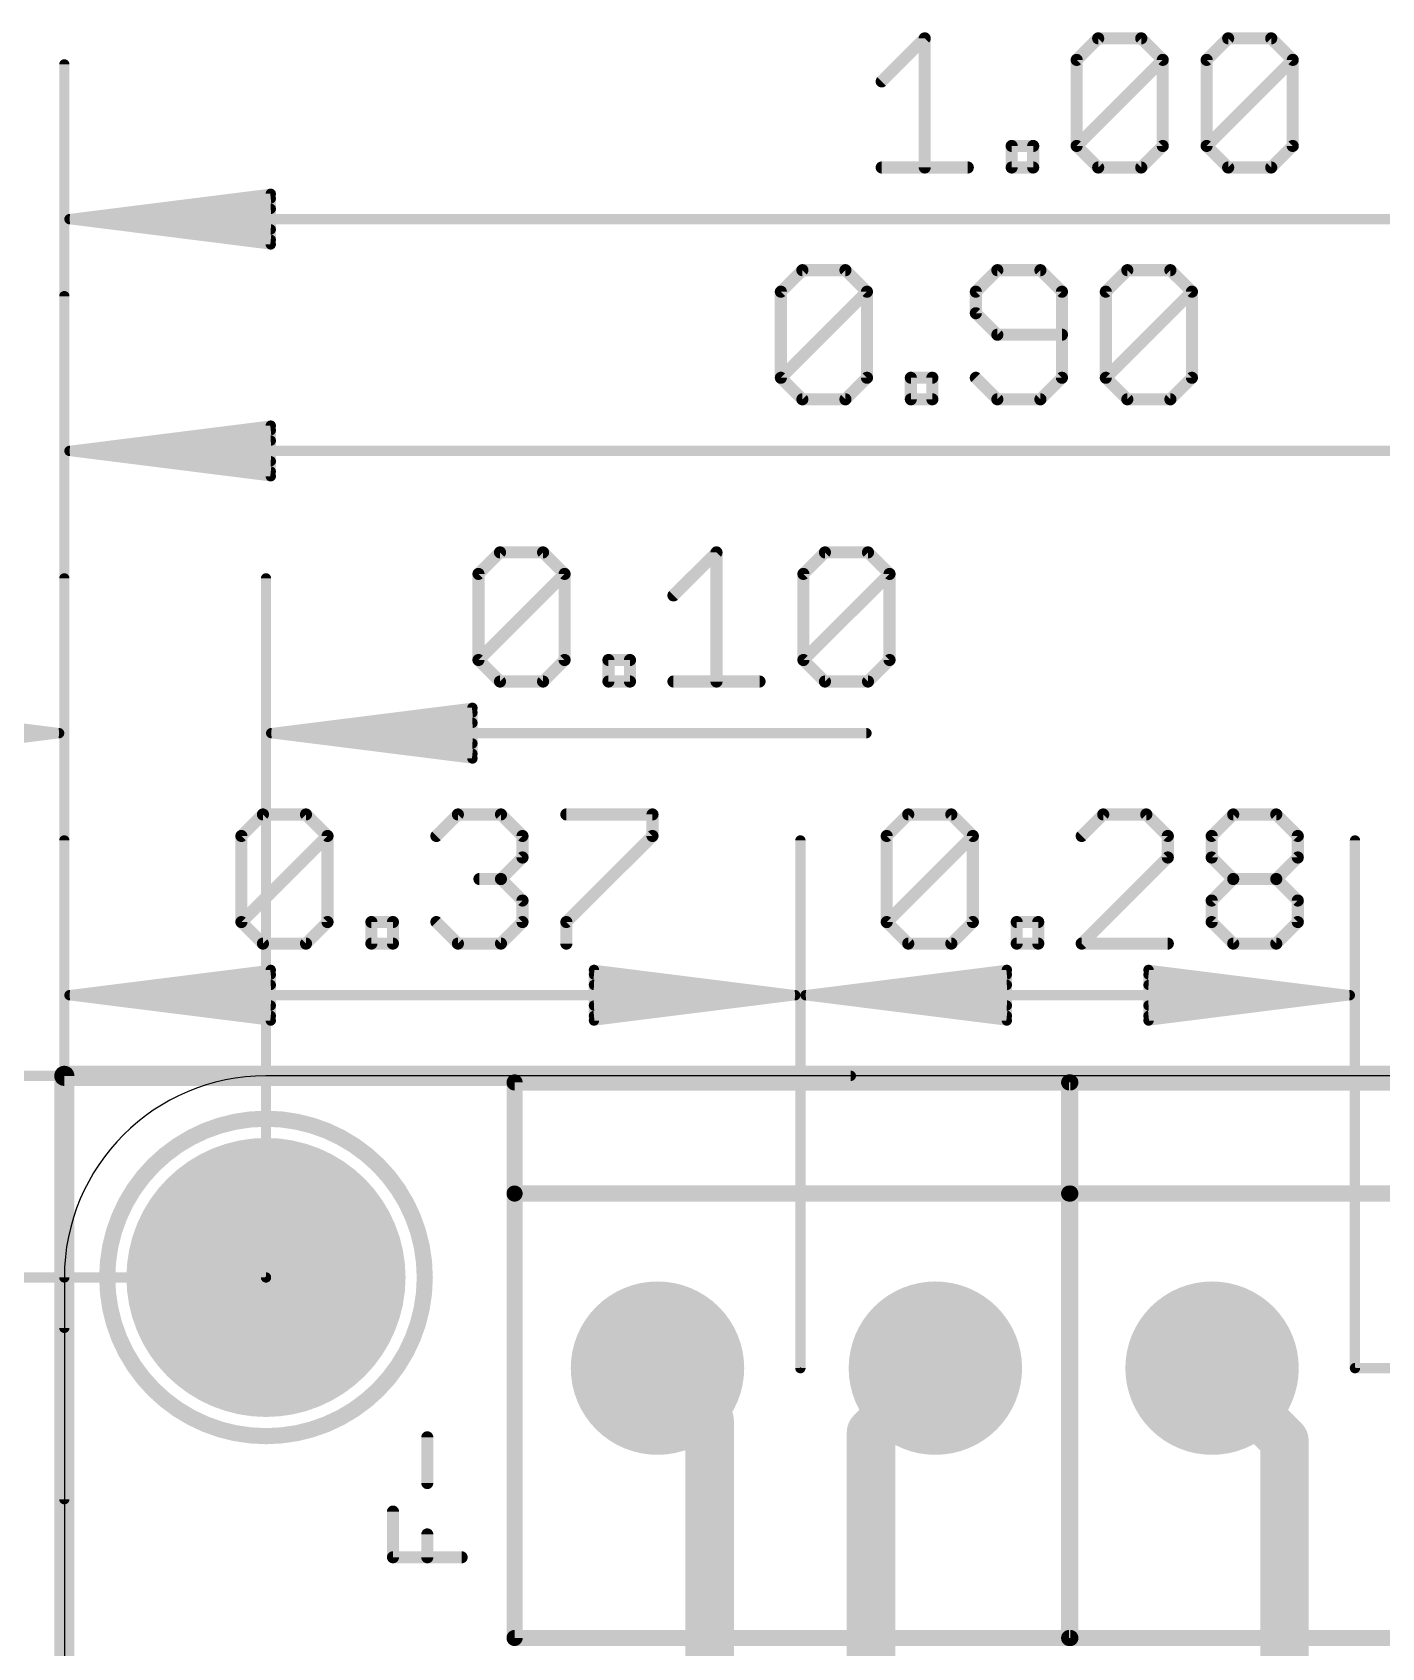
# Model space of a CAD drawing. Extents: x -11.4 to 33.1, y -5.3 to 41.1.
# Drawn here: x -0.4 to 16.59, y 20.73 to 41.09 of the extents above; entities that cross this region are included whole.
import ezdxf

# ---------------------------------------------------------------- set-up
doc = ezdxf.new("R2010")
doc.units = 0
for name, color, linetype in [('1', 12, 'CONTINUOUS'), ('16', 132, 'CONTINUOUS'), ('17', 110, 'CONTINUOUS'), ('20', 53, 'CONTINUOUS'), ('21', 40, 'CONTINUOUS'), ('23', 40, 'CONTINUOUS'), ('47', 253, 'CONTINUOUS')]:
    doc.layers.add(name, color=color, linetype=linetype)

# ---------------------------------------------------------------- blocks, each defined once
blk = doc.blocks.new('ROUNDP')
at = {"const_width": 0.5}
blk.add_lwpolyline([(0, -0.25, 1), (0, 0.25, 1), (0, -0.25)], format="xyb", dxfattribs=at)

msp = doc.modelspace()

# ---------------------------------------------------------------- linework, layer by layer
at = {"layer": '1'}
for points, const_width in [([(0, 0), (0, 27.94)], 0.254), ([(0, 27.94), (25.527, 27.94)], 0.254), ([(8.128, 23.6), (7.471, 24.257)], 0.6096), ([(10.16, 23.446), (10.971, 24.257)], 0.6096), ([(14.456, 24.257), (15.367, 23.346)], 0.6096), ([(8.128, 19.05), (8.128, 23.6)], 0.6096), ([(10.16, 19.05), (10.16, 23.446)], 0.6096), ([(15.367, 23.346), (15.367, 19.05)], 0.6096)]:
    msp.add_lwpolyline(points, dxfattribs=dict(at, const_width=const_width))
for points, const_width in [([(0.0635, 27.94, 1), (-0.0635, 27.94)], 0.127), ([(0, 28.0035, 1), (0, 27.8765)], 0.127), ([(7.5788, 24.3648, 1), (7.3632, 24.1492)], 0.3048), ([(11.0788, 24.1492, 1), (10.8632, 24.3648)], 0.3048), ([(14.5638, 24.3648, 1), (14.3482, 24.1492)], 0.3048), ([(8.2804, 23.6, 1), (7.9756, 23.6)], 0.3048), ([(8.0202, 23.4922, 1), (8.2358, 23.7078)], 0.3048), ([(10.0522, 23.5538, 1), (10.2678, 23.3382)], 0.3048), ([(10.3124, 23.446, 1), (10.0076, 23.446)], 0.3048), ([(15.5194, 23.346, 1), (15.2146, 23.346)], 0.3048), ([(15.2592, 23.2382, 1), (15.4748, 23.4538)], 0.3048)]:
    msp.add_lwpolyline(points, format="xyb", dxfattribs=dict(at, const_width=const_width))
at = {"layer": '16', "const_width": 0.254}
for points in [[(0, 0), (0, 27.94)], [(0, 27.94), (25.527, 27.94)]]:
    msp.add_lwpolyline(points, dxfattribs=at)
at = {"layer": '16', "const_width": 0.127}
for points in [[(0.0635, 27.94, 1), (-0.0635, 27.94)], [(0, 28.0035, 1), (0, 27.8765)]]:
    msp.add_lwpolyline(points, format="xyb", dxfattribs=at)
at = {"layer": '20'}
for p, q in [((22.86, 27.94), (2.54, 27.94)), ((0, 25.4), (0, 2.54))]:
    msp.add_line(p, q, dxfattribs=at)
msp.add_arc((2.54, 25.4), 2.54, 90, 180, dxfattribs=at)
at = {"layer": '21'}
for points, const_width in [([(12.671, 27.857), (5.671, 27.857)], 0.2032), ([(5.671, 27.857), (5.671, 26.457)], 0.2032), ([(19.656, 27.857), (12.656, 27.857)], 0.2032), ([(12.656, 27.857), (12.656, 26.457)], 0.2032), ([(12.671, 26.457), (12.671, 27.857)], 0.2032), ([(5.671, 26.457), (5.671, 20.857)], 0.2032), ([(12.671, 26.457), (5.671, 26.457)], 0.2032), ([(12.656, 26.457), (12.656, 20.857)], 0.2032), ([(19.656, 26.457), (12.656, 26.457)], 0.2032), ([(12.671, 20.857), (12.671, 26.457)], 0.2032), ([(4.5716, 22.8092), (4.5716, 23.3854)], 0.1524), ([(4.1395, 21.8737), (4.1395, 22.4499)], 0.1524), ([(4.5716, 21.8737), (4.5716, 22.1618)], 0.1524), ([(5.0038, 21.8737), (4.1395, 21.8737)], 0.1524), ([(5.671, 20.857), (12.671, 20.857)], 0.2032), ([(12.656, 20.857), (19.656, 20.857)], 0.2032)]:
    msp.add_lwpolyline(points, dxfattribs=dict(at, const_width=const_width))
for points, const_width in [([(5.671, 27.9078, 1), (5.671, 27.8062)], 0.1016), ([(5.7218, 27.857, 1), (5.6202, 27.857)], 0.1016), ([(12.656, 27.9078, 1), (12.656, 27.8062)], 0.1016), ([(12.7068, 27.857, 1), (12.6052, 27.857)], 0.1016), ([(12.7218, 27.857, 1), (12.6202, 27.857)], 0.1016), ([(12.671, 27.8062, 1), (12.671, 27.9078)], 0.1016), ([(2.54, 23.4, 1), (2.54, 27.4, 1), (2.54, 23.4)], 0.2032), ([(5.7218, 26.457, 1), (5.6202, 26.457)], 0.1016), ([(5.671, 26.5078, 1), (5.671, 26.4062)], 0.1016), ([(5.6202, 26.457, 1), (5.7218, 26.457)], 0.1016), ([(12.7068, 26.457, 1), (12.6052, 26.457)], 0.1016), ([(12.656, 26.5078, 1), (12.656, 26.4062)], 0.1016), ([(12.6052, 26.457, 1), (12.7068, 26.457)], 0.1016), ([(12.7218, 26.457, 1), (12.6202, 26.457)], 0.1016), ([(12.6202, 26.457, 1), (12.7218, 26.457)], 0.1016), ([(12.671, 26.4062, 1), (12.671, 26.5078)], 0.1016), ([(4.6097, 23.3854, 1), (4.5335, 23.3854)], 0.0762), ([(4.5335, 22.8092, 1), (4.6097, 22.8092)], 0.0762), ([(4.1776, 22.4499, 1), (4.1014, 22.4499)], 0.0762), ([(4.6097, 22.1618, 1), (4.5335, 22.1618)], 0.0762), ([(4.1395, 21.9118, 1), (4.1395, 21.8356)], 0.0762), ([(4.1014, 21.8737, 1), (4.1776, 21.8737)], 0.0762), ([(4.5335, 21.8737, 1), (4.6097, 21.8737)], 0.0762), ([(5.0038, 21.8356, 1), (5.0038, 21.9118)], 0.0762), ([(5.671, 20.9078, 1), (5.671, 20.8062)], 0.1016), ([(5.6202, 20.857, 1), (5.7218, 20.857)], 0.1016), ([(12.656, 20.9078, 1), (12.656, 20.8062)], 0.1016), ([(12.6052, 20.857, 1), (12.7068, 20.857)], 0.1016), ([(12.6202, 20.857, 1), (12.7218, 20.857)], 0.1016), ([(12.671, 20.8062, 1), (12.671, 20.9078)], 0.1016)]:
    msp.add_lwpolyline(points, format="xyb", dxfattribs=dict(at, const_width=const_width))
at = {"layer": '23'}
for p in [(2.54, 25.4), (9.271, 24.257), (16.256, 24.257)]:
    msp.add_point(p, dxfattribs=at)
at = {"layer": '47'}
for points, const_width in [([(10.2948, 40.4704), (10.8371, 41.0127)], 0.1524), ([(10.8371, 41.0127), (10.8371, 39.3857)], 0.1524), ([(12.7505, 40.7415), (13.0217, 41.0127)], 0.1524), ([(13.0217, 41.0127), (13.564, 41.0127)], 0.1524), ([(13.564, 41.0127), (13.8352, 40.7415)], 0.1524), ([(14.3877, 40.7415), (14.6589, 41.0127)], 0.1524), ([(14.6589, 41.0127), (15.2012, 41.0127)], 0.1524), ([(15.2012, 41.0127), (15.4724, 40.7415)], 0.1524), ([(0, 18.669), (0, 40.685)], 0.13), ([(12.7505, 39.6569), (12.7505, 40.7415)], 0.1524), ([(12.7505, 39.6569), (13.8352, 40.7415)], 0.1524), ([(13.8352, 40.7415), (13.8352, 39.6569)], 0.1524), ([(14.3877, 39.6569), (14.3877, 40.7415)], 0.1524), ([(14.3877, 39.6569), (15.4724, 40.7415)], 0.1524), ([(15.4724, 40.7415), (15.4724, 39.6569)], 0.1524), ([(11.932, 39.3857), (11.932, 39.6569)], 0.1524), ([(11.932, 39.6569), (12.2031, 39.6569)], 0.1524), ([(12.2031, 39.6569), (12.2031, 39.3857)], 0.1524), ([(13.0217, 39.3857), (12.7505, 39.6569)], 0.1524), ([(13.8352, 39.6569), (13.564, 39.3857)], 0.1524), ([(14.6589, 39.3857), (14.3877, 39.6569)], 0.1524), ([(15.4724, 39.6569), (15.2012, 39.3857)], 0.1524), ([(10.2948, 39.3857), (11.3795, 39.3857)], 0.1524), ([(12.2031, 39.3857), (11.932, 39.3857)], 0.1524), ([(13.564, 39.3857), (13.0217, 39.3857)], 0.1524), ([(15.2012, 39.3857), (14.6589, 39.3857)], 0.1524), ([(0.065, 38.735), (2.6, 39.0542)], 0.13), ([(2.6, 39.0542), (2.6, 38.4158)], 0.13), ([(0.065, 38.735), (2.6, 38.995)], 0.13), ([(0.065, 38.735), (2.6, 38.865)], 0.13), ([(0.065, 38.735), (25.335, 38.735)], 0.13), ([(2.6, 38.4158), (0.065, 38.735)], 0.13), ([(2.6, 38.605), (0.065, 38.735)], 0.13), ([(2.6, 38.475), (0.065, 38.735)], 0.13), ([(9.0248, 37.8205), (9.296, 38.0917)], 0.1524), ([(9.296, 38.0917), (9.8383, 38.0917)], 0.1524), ([(9.8383, 38.0917), (10.1095, 37.8205)], 0.1524), ([(11.7517, 38.0917), (11.4805, 37.8205)], 0.1524), ([(12.294, 38.0917), (11.7517, 38.0917)], 0.1524), ([(12.5652, 37.8205), (12.294, 38.0917)], 0.1524), ([(13.1177, 37.8205), (13.3889, 38.0917)], 0.1524), ([(13.3889, 38.0917), (13.9312, 38.0917)], 0.1524), ([(13.9312, 38.0917), (14.2024, 37.8205)], 0.1524), ([(9.0248, 36.7359), (9.0248, 37.8205)], 0.1524), ([(9.0248, 36.7359), (10.1095, 37.8205)], 0.1524), ([(10.1095, 37.8205), (10.1095, 36.7359)], 0.1524), ([(11.4805, 37.8205), (11.4805, 37.5494)], 0.1524), ([(12.5652, 36.7359), (12.5652, 37.8205)], 0.1524), ([(13.1177, 36.7359), (13.1177, 37.8205)], 0.1524), ([(13.1177, 36.7359), (14.2024, 37.8205)], 0.1524), ([(14.2024, 37.8205), (14.2024, 36.7359)], 0.1524), ([(0, 24.765), (0, 37.764)], 0.13), ([(11.4805, 37.5494), (11.7517, 37.2782)], 0.1524), ([(11.7517, 37.2782), (12.5652, 37.2782)], 0.1524), ([(9.296, 36.4647), (9.0248, 36.7359)], 0.1524), ([(10.1095, 36.7359), (9.8383, 36.4647)], 0.1524), ([(10.662, 36.4647), (10.662, 36.7359)], 0.1524), ([(10.662, 36.7359), (10.9331, 36.7359)], 0.1524), ([(10.9331, 36.7359), (10.9331, 36.4647)], 0.1524), ([(11.4805, 36.7359), (11.7517, 36.4647)], 0.1524), ([(12.294, 36.4647), (12.5652, 36.7359)], 0.1524), ([(13.3889, 36.4647), (13.1177, 36.7359)], 0.1524), ([(14.2024, 36.7359), (13.9312, 36.4647)], 0.1524), ([(9.8383, 36.4647), (9.296, 36.4647)], 0.1524), ([(10.9331, 36.4647), (10.662, 36.4647)], 0.1524), ([(11.7517, 36.4647), (12.294, 36.4647)], 0.1524), ([(13.9312, 36.4647), (13.3889, 36.4647)], 0.1524), ([(0.065, 35.814), (2.6, 36.1332)], 0.13), ([(0.065, 35.814), (2.6, 36.074)], 0.13), ([(2.6, 36.1332), (2.6, 35.4948)], 0.13), ([(0.065, 35.814), (2.6, 35.944)], 0.13), ([(0.065, 35.814), (22.795, 35.814)], 0.13), ([(2.6, 35.4948), (0.065, 35.814)], 0.13), ([(2.6, 35.684), (0.065, 35.814)], 0.13), ([(2.6, 35.554), (0.065, 35.814)], 0.13), ([(5.2162, 34.2645), (5.4874, 34.5357)], 0.1524), ([(5.4874, 34.5357), (6.0297, 34.5357)], 0.1524), ([(6.0297, 34.5357), (6.3009, 34.2645)], 0.1524), ([(7.6719, 33.9934), (8.2143, 34.5357)], 0.1524), ([(8.2143, 34.5357), (8.2143, 32.9087)], 0.1524), ([(9.3091, 34.2645), (9.5803, 34.5357)], 0.1524), ([(9.5803, 34.5357), (10.1226, 34.5357)], 0.1524), ([(10.1226, 34.5357), (10.3938, 34.2645)], 0.1524), ([(0, 25.4), (0, 34.208)], 0.13), ([(2.54, 25.4), (2.54, 34.208)], 0.13), ([(5.2162, 33.1799), (5.2162, 34.2645)], 0.1524), ([(5.2162, 33.1799), (6.3009, 34.2645)], 0.1524), ([(6.3009, 34.2645), (6.3009, 33.1799)], 0.1524), ([(9.3091, 33.1799), (9.3091, 34.2645)], 0.1524), ([(9.3091, 33.1799), (10.3938, 34.2645)], 0.1524), ([(10.3938, 34.2645), (10.3938, 33.1799)], 0.1524), ([(5.4874, 32.9087), (5.2162, 33.1799)], 0.1524), ([(6.3009, 33.1799), (6.0297, 32.9087)], 0.1524), ([(6.8534, 32.9087), (6.8534, 33.1799)], 0.1524), ([(6.8534, 33.1799), (7.1245, 33.1799)], 0.1524), ([(7.1245, 33.1799), (7.1245, 32.9087)], 0.1524), ([(9.5803, 32.9087), (9.3091, 33.1799)], 0.1524), ([(10.3938, 33.1799), (10.1226, 32.9087)], 0.1524), ([(6.0297, 32.9087), (5.4874, 32.9087)], 0.1524), ([(7.1245, 32.9087), (6.8534, 32.9087)], 0.1524), ([(7.6719, 32.9087), (8.7566, 32.9087)], 0.1524), ([(10.1226, 32.9087), (9.5803, 32.9087)], 0.1524), ([(-0.065, 32.258), (-2.6, 32.5772)], 0.13), ([(-0.065, 32.258), (-2.6, 32.518)], 0.13), ([(2.605, 32.258), (5.14, 32.5772)], 0.13), ([(2.605, 32.258), (5.14, 32.518)], 0.13), ([(5.14, 32.5772), (5.14, 31.9388)], 0.13), ([(-0.065, 32.258), (-2.6, 32.388)], 0.13), ([(2.605, 32.258), (5.14, 32.388)], 0.13), ([(-0.065, 32.258), (-5.2, 32.258)], 0.13), ([(-2.6, 31.9388), (-0.065, 32.258)], 0.13), ([(-2.6, 32.128), (-0.065, 32.258)], 0.13), ([(-2.6, 31.998), (-0.065, 32.258)], 0.13), ([(2.605, 32.258), (10.1028, 32.258)], 0.13), ([(5.14, 31.9388), (2.605, 32.258)], 0.13), ([(5.14, 32.128), (2.605, 32.258)], 0.13), ([(5.14, 31.998), (2.605, 32.258)], 0.13), ([(2.2303, 30.9625), (2.5015, 31.2337)], 0.1524), ([(2.5015, 31.2337), (3.0438, 31.2337)], 0.1524), ([(3.0438, 31.2337), (3.315, 30.9625)], 0.1524), ([(4.686, 30.9625), (4.9572, 31.2337)], 0.1524), ([(4.9572, 31.2337), (5.4995, 31.2337)], 0.1524), ([(5.4995, 31.2337), (5.7707, 30.9625)], 0.1524), ([(6.3232, 31.2337), (7.4079, 31.2337)], 0.1524), ([(7.4079, 31.2337), (7.4079, 30.9625)], 0.1524), ([(10.3583, 30.9625), (10.6295, 31.2337)], 0.1524), ([(10.6295, 31.2337), (11.1718, 31.2337)], 0.1524), ([(11.1718, 31.2337), (11.443, 30.9625)], 0.1524), ([(13.0852, 31.2337), (12.814, 30.9625)], 0.1524), ([(13.6275, 31.2337), (13.0852, 31.2337)], 0.1524), ([(13.8987, 30.9625), (13.6275, 31.2337)], 0.1524), ([(14.4512, 30.9625), (14.7224, 31.2337)], 0.1524), ([(14.7224, 31.2337), (15.2647, 31.2337)], 0.1524), ([(15.2647, 31.2337), (15.5359, 30.9625)], 0.1524), ([(0, 22.606), (0, 30.906)], 0.13), ([(2.2303, 29.8779), (2.2303, 30.9625)], 0.1524), ([(2.2303, 29.8779), (3.315, 30.9625)], 0.1524), ([(3.315, 30.9625), (3.315, 29.8779)], 0.1524), ([(5.7707, 30.9625), (5.7707, 30.6914)], 0.1524), ([(7.4079, 30.9625), (6.3232, 29.8779)], 0.1524), ([(9.271, 24.257), (9.271, 30.906)], 0.13), ([(9.271, 24.257), (9.271, 30.906)], 0.13), ([(10.3583, 29.8779), (10.3583, 30.9625)], 0.1524), ([(10.3583, 29.8779), (11.443, 30.9625)], 0.1524), ([(11.443, 30.9625), (11.443, 29.8779)], 0.1524), ([(13.8987, 30.6914), (13.8987, 30.9625)], 0.1524), ([(14.4512, 30.6914), (14.4512, 30.9625)], 0.1524), ([(15.5359, 30.9625), (15.5359, 30.6914)], 0.1524), ([(16.256, 24.257), (16.256, 30.906)], 0.13), ([(5.7707, 30.6914), (5.4995, 30.4202)], 0.1524), ([(12.814, 29.6067), (13.8987, 30.6914)], 0.1524), ([(14.7224, 30.4202), (14.4512, 30.6914)], 0.1524), ([(15.5359, 30.6914), (15.2647, 30.4202)], 0.1524), ([(5.4995, 30.4202), (5.2284, 30.4202)], 0.1524), ([(5.4995, 30.4202), (5.7707, 30.149)], 0.1524), ([(14.4512, 30.149), (14.7224, 30.4202)], 0.1524), ([(14.7224, 30.4202), (15.2647, 30.4202)], 0.1524), ([(15.2647, 30.4202), (15.5359, 30.149)], 0.1524), ([(5.7707, 30.149), (5.7707, 29.8779)], 0.1524), ([(14.4512, 29.8779), (14.4512, 30.149)], 0.1524), ([(15.5359, 30.149), (15.5359, 29.8779)], 0.1524), ([(2.5015, 29.6067), (2.2303, 29.8779)], 0.1524), ([(3.315, 29.8779), (3.0438, 29.6067)], 0.1524), ([(3.8675, 29.6067), (3.8675, 29.8779)], 0.1524), ([(3.8675, 29.8779), (4.1386, 29.8779)], 0.1524), ([(4.1386, 29.8779), (4.1386, 29.6067)], 0.1524), ([(4.9572, 29.6067), (4.686, 29.8779)], 0.1524), ([(5.7707, 29.8779), (5.4995, 29.6067)], 0.1524), ([(6.3232, 29.8779), (6.3232, 29.6067)], 0.1524), ([(10.6295, 29.6067), (10.3583, 29.8779)], 0.1524), ([(11.443, 29.8779), (11.1718, 29.6067)], 0.1524), ([(11.9955, 29.6067), (11.9955, 29.8779)], 0.1524), ([(11.9955, 29.8779), (12.2666, 29.8779)], 0.1524), ([(12.2666, 29.8779), (12.2666, 29.6067)], 0.1524), ([(14.7224, 29.6067), (14.4512, 29.8779)], 0.1524), ([(15.5359, 29.8779), (15.2647, 29.6067)], 0.1524), ([(3.0438, 29.6067), (2.5015, 29.6067)], 0.1524), ([(4.1386, 29.6067), (3.8675, 29.6067)], 0.1524), ([(5.4995, 29.6067), (4.9572, 29.6067)], 0.1524), ([(11.1718, 29.6067), (10.6295, 29.6067)], 0.1524), ([(12.2666, 29.6067), (11.9955, 29.6067)], 0.1524), ([(13.8987, 29.6067), (12.814, 29.6067)], 0.1524), ([(15.2647, 29.6067), (14.7224, 29.6067)], 0.1524), ([(0.065, 28.956), (2.6, 29.2752)], 0.13), ([(2.6, 29.2752), (2.6, 28.6368)], 0.13), ([(9.206, 28.956), (6.671, 29.2752)], 0.13), ([(6.671, 29.2752), (6.671, 28.6368)], 0.13), ([(9.336, 28.956), (11.871, 29.2752)], 0.13), ([(11.871, 29.2752), (11.871, 28.6368)], 0.13), ([(16.191, 28.956), (13.656, 29.2752)], 0.13), ([(13.656, 29.2752), (13.656, 28.6368)], 0.13), ([(0.065, 28.956), (2.6, 29.216)], 0.13), ([(0.065, 28.956), (2.6, 29.086)], 0.13), ([(9.206, 28.956), (6.671, 29.216)], 0.13), ([(9.206, 28.956), (6.671, 29.086)], 0.13), ([(9.336, 28.956), (11.871, 29.216)], 0.13), ([(9.336, 28.956), (11.871, 29.086)], 0.13), ([(16.191, 28.956), (13.656, 29.216)], 0.13), ([(16.191, 28.956), (13.656, 29.086)], 0.13), ([(0.065, 28.956), (9.206, 28.956)], 0.13), ([(2.6, 28.6368), (0.065, 28.956)], 0.13), ([(2.6, 28.826), (0.065, 28.956)], 0.13), ([(2.6, 28.696), (0.065, 28.956)], 0.13), ([(6.671, 28.6368), (9.206, 28.956)], 0.13), ([(6.671, 28.826), (9.206, 28.956)], 0.13), ([(6.671, 28.696), (9.206, 28.956)], 0.13), ([(9.336, 28.956), (16.191, 28.956)], 0.13), ([(11.871, 28.6368), (9.336, 28.956)], 0.13), ([(11.871, 28.826), (9.336, 28.956)], 0.13), ([(11.871, 28.696), (9.336, 28.956)], 0.13), ([(13.656, 28.6368), (16.191, 28.956)], 0.13), ([(13.656, 28.826), (16.191, 28.956)], 0.13), ([(13.656, 28.696), (16.191, 28.956)], 0.13), ([(9.906, 27.94), (-10.967, 27.94)], 0.13), ([(2.54, 25.4), (-6.776, 25.4)], 0.13), ([(16.256, 24.257), (33.065, 24.257)], 0.13)]:
    msp.add_lwpolyline(points, dxfattribs=dict(at, const_width=const_width))
for points, const_width in [([(10.8752, 41.0127, 1), (10.799, 41.0127)], 0.0762), ([(10.8641, 40.9857, 1), (10.8102, 41.0396)], 0.0762), ([(13.0217, 41.0508, 1), (13.0217, 40.9746)], 0.0762), ([(13.0486, 40.9857, 1), (12.9948, 41.0396)], 0.0762), ([(13.591, 41.0396, 1), (13.5371, 40.9857)], 0.0762), ([(13.564, 40.9746, 1), (13.564, 41.0508)], 0.0762), ([(14.6589, 41.0508, 1), (14.6589, 40.9746)], 0.0762), ([(14.6858, 40.9857, 1), (14.6319, 41.0396)], 0.0762), ([(15.2281, 41.0396, 1), (15.1743, 40.9857)], 0.0762), ([(15.2012, 40.9746, 1), (15.2012, 41.0508)], 0.0762), ([(0.0325, 40.685, 1), (-0.0325, 40.685)], 0.065), ([(12.7886, 40.7415, 1), (12.7124, 40.7415)], 0.0762), ([(12.7236, 40.7685, 1), (12.7775, 40.7146)], 0.0762), ([(13.8733, 40.7415, 1), (13.7971, 40.7415)], 0.0762), ([(13.8621, 40.7146, 1), (13.8083, 40.7685)], 0.0762), ([(13.8083, 40.7146, 1), (13.8621, 40.7685)], 0.0762), ([(14.4258, 40.7415, 1), (14.3496, 40.7415)], 0.0762), ([(14.3608, 40.7685, 1), (14.4146, 40.7146)], 0.0762), ([(15.5105, 40.7415, 1), (15.4343, 40.7415)], 0.0762), ([(15.4993, 40.7146, 1), (15.4454, 40.7685)], 0.0762), ([(15.4454, 40.7146, 1), (15.4993, 40.7685)], 0.0762), ([(10.2679, 40.4973, 1), (10.3218, 40.4434)], 0.0762), ([(11.9701, 39.6569, 1), (11.8939, 39.6569)], 0.0762), ([(11.932, 39.695, 1), (11.932, 39.6188)], 0.0762), ([(12.2412, 39.6569, 1), (12.165, 39.6569)], 0.0762), ([(12.2031, 39.6188, 1), (12.2031, 39.695)], 0.0762), ([(12.7775, 39.6838, 1), (12.7236, 39.6299)], 0.0762), ([(12.7236, 39.6838, 1), (12.7775, 39.6299)], 0.0762), ([(12.7124, 39.6569, 1), (12.7886, 39.6569)], 0.0762), ([(13.7971, 39.6569, 1), (13.8733, 39.6569)], 0.0762), ([(13.8621, 39.6299, 1), (13.8083, 39.6838)], 0.0762), ([(14.4146, 39.6838, 1), (14.3608, 39.6299)], 0.0762), ([(14.3608, 39.6838, 1), (14.4146, 39.6299)], 0.0762), ([(14.3496, 39.6569, 1), (14.4258, 39.6569)], 0.0762), ([(15.4343, 39.6569, 1), (15.5105, 39.6569)], 0.0762), ([(15.4993, 39.6299, 1), (15.4454, 39.6838)], 0.0762), ([(10.2948, 39.4238, 1), (10.2948, 39.3476)], 0.0762), ([(10.799, 39.3857, 1), (10.8752, 39.3857)], 0.0762), ([(11.3795, 39.3476, 1), (11.3795, 39.4238)], 0.0762), ([(11.932, 39.4238, 1), (11.932, 39.3476)], 0.0762), ([(11.8939, 39.3857, 1), (11.9701, 39.3857)], 0.0762), ([(12.165, 39.3857, 1), (12.2412, 39.3857)], 0.0762), ([(12.2031, 39.3476, 1), (12.2031, 39.4238)], 0.0762), ([(13.0217, 39.4238, 1), (13.0217, 39.3476)], 0.0762), ([(12.9948, 39.3588, 1), (13.0486, 39.4126)], 0.0762), ([(13.5371, 39.4126, 1), (13.591, 39.3588)], 0.0762), ([(13.564, 39.3476, 1), (13.564, 39.4238)], 0.0762), ([(14.6589, 39.4238, 1), (14.6589, 39.3476)], 0.0762), ([(14.6319, 39.3588, 1), (14.6858, 39.4126)], 0.0762), ([(15.1743, 39.4126, 1), (15.2281, 39.3588)], 0.0762), ([(15.2012, 39.3476, 1), (15.2012, 39.4238)], 0.0762), ([(2.6325, 39.0542, 1), (2.5675, 39.0542)], 0.065), ([(2.6041, 39.022, 1), (2.5959, 39.0865)], 0.065), ([(2.6033, 38.9627, 1), (2.5967, 39.0273)], 0.065), ([(2.6017, 38.8325, 1), (2.5983, 38.8975)], 0.065), ([(0.065, 38.7675, 1), (0.065, 38.7025)], 0.065), ([(0.0691, 38.7672, 1), (0.0609, 38.7028)], 0.065), ([(0.0633, 38.7675, 1), (0.0667, 38.7025)], 0.065), ([(0.0667, 38.7675, 1), (0.0633, 38.7025)], 0.065), ([(0.0683, 38.7673, 1), (0.0617, 38.7027)], 0.065), ([(0.0617, 38.7673, 1), (0.0683, 38.7027)], 0.065), ([(0.0609, 38.7672, 1), (0.0691, 38.7028)], 0.065), ([(2.5959, 38.3835, 1), (2.6041, 38.448)], 0.065), ([(2.5967, 38.4427, 1), (2.6033, 38.5073)], 0.065), ([(2.5983, 38.5725, 1), (2.6017, 38.6375)], 0.065), ([(2.5675, 38.4158, 1), (2.6325, 38.4158)], 0.065), ([(9.296, 38.1298, 1), (9.296, 38.0536)], 0.0762), ([(9.3229, 38.0647, 1), (9.269, 38.1186)], 0.0762), ([(9.8652, 38.1186, 1), (9.8114, 38.0647)], 0.0762), ([(9.8383, 38.0536, 1), (9.8383, 38.1298)], 0.0762), ([(11.7517, 38.1298, 1), (11.7517, 38.0536)], 0.0762), ([(11.7786, 38.0647, 1), (11.7248, 38.1186)], 0.0762), ([(12.321, 38.1186, 1), (12.2671, 38.0647)], 0.0762), ([(12.294, 38.0536, 1), (12.294, 38.1298)], 0.0762), ([(13.3889, 38.1298, 1), (13.3889, 38.0536)], 0.0762), ([(13.4158, 38.0647, 1), (13.3619, 38.1186)], 0.0762), ([(13.9581, 38.1186, 1), (13.9043, 38.0647)], 0.0762), ([(13.9312, 38.0536, 1), (13.9312, 38.1298)], 0.0762), ([(9.0629, 37.8205, 1), (8.9867, 37.8205)], 0.0762), ([(8.9979, 37.8475, 1), (9.0518, 37.7936)], 0.0762), ([(10.1476, 37.8205, 1), (10.0714, 37.8205)], 0.0762), ([(10.1364, 37.7936, 1), (10.0825, 37.8475)], 0.0762), ([(10.0825, 37.7936, 1), (10.1364, 37.8475)], 0.0762), ([(11.5186, 37.8205, 1), (11.4424, 37.8205)], 0.0762), ([(11.4536, 37.8475, 1), (11.5075, 37.7936)], 0.0762), ([(12.6033, 37.8205, 1), (12.5271, 37.8205)], 0.0762), ([(12.5383, 37.7936, 1), (12.5921, 37.8475)], 0.0762), ([(13.1558, 37.8205, 1), (13.0796, 37.8205)], 0.0762), ([(13.0908, 37.8475, 1), (13.1446, 37.7936)], 0.0762), ([(14.2405, 37.8205, 1), (14.1643, 37.8205)], 0.0762), ([(14.2293, 37.7936, 1), (14.1754, 37.8475)], 0.0762), ([(14.1754, 37.7936, 1), (14.2293, 37.8475)], 0.0762), ([(0.0325, 37.764, 1), (-0.0325, 37.764)], 0.065), ([(11.5075, 37.5763, 1), (11.4536, 37.5224)], 0.0762), ([(11.4424, 37.5494, 1), (11.5186, 37.5494)], 0.0762), ([(11.7517, 37.3163, 1), (11.7517, 37.2401)], 0.0762), ([(11.7248, 37.2513, 1), (11.7786, 37.3051)], 0.0762), ([(12.5652, 37.2401, 1), (12.5652, 37.3163)], 0.0762), ([(9.0518, 36.7628, 1), (8.9979, 36.7089)], 0.0762), ([(8.9979, 36.7628, 1), (9.0518, 36.7089)], 0.0762), ([(8.9867, 36.7359, 1), (9.0629, 36.7359)], 0.0762), ([(10.0714, 36.7359, 1), (10.1476, 36.7359)], 0.0762), ([(10.1364, 36.7089, 1), (10.0825, 36.7628)], 0.0762), ([(10.7001, 36.7359, 1), (10.6239, 36.7359)], 0.0762), ([(10.662, 36.774, 1), (10.662, 36.6978)], 0.0762), ([(10.9712, 36.7359, 1), (10.895, 36.7359)], 0.0762), ([(10.9331, 36.6978, 1), (10.9331, 36.774)], 0.0762), ([(11.5075, 36.7628, 1), (11.4536, 36.7089)], 0.0762), ([(12.5271, 36.7359, 1), (12.6033, 36.7359)], 0.0762), ([(12.5921, 36.7089, 1), (12.5383, 36.7628)], 0.0762), ([(13.1446, 36.7628, 1), (13.0908, 36.7089)], 0.0762), ([(13.0908, 36.7628, 1), (13.1446, 36.7089)], 0.0762), ([(13.0796, 36.7359, 1), (13.1558, 36.7359)], 0.0762), ([(14.1643, 36.7359, 1), (14.2405, 36.7359)], 0.0762), ([(14.2293, 36.7089, 1), (14.1754, 36.7628)], 0.0762), ([(9.296, 36.5028, 1), (9.296, 36.4266)], 0.0762), ([(9.269, 36.4378, 1), (9.3229, 36.4916)], 0.0762), ([(9.8114, 36.4916, 1), (9.8652, 36.4378)], 0.0762), ([(9.8383, 36.4266, 1), (9.8383, 36.5028)], 0.0762), ([(10.662, 36.5028, 1), (10.662, 36.4266)], 0.0762), ([(10.6239, 36.4647, 1), (10.7001, 36.4647)], 0.0762), ([(10.895, 36.4647, 1), (10.9712, 36.4647)], 0.0762), ([(10.9331, 36.4266, 1), (10.9331, 36.5028)], 0.0762), ([(11.7517, 36.5028, 1), (11.7517, 36.4266)], 0.0762), ([(11.7248, 36.4378, 1), (11.7786, 36.4916)], 0.0762), ([(12.2671, 36.4916, 1), (12.321, 36.4378)], 0.0762), ([(12.294, 36.4266, 1), (12.294, 36.5028)], 0.0762), ([(13.3889, 36.5028, 1), (13.3889, 36.4266)], 0.0762), ([(13.3619, 36.4378, 1), (13.4158, 36.4916)], 0.0762), ([(13.9043, 36.4916, 1), (13.9581, 36.4378)], 0.0762), ([(13.9312, 36.4266, 1), (13.9312, 36.5028)], 0.0762), ([(2.6325, 36.1332, 1), (2.5675, 36.1332)], 0.065), ([(2.6041, 36.101, 1), (2.5959, 36.1655)], 0.065), ([(2.6033, 36.0417, 1), (2.5967, 36.1063)], 0.065), ([(0.065, 35.8465, 1), (0.065, 35.7815)], 0.065), ([(0.0691, 35.8462, 1), (0.0609, 35.7818)], 0.065), ([(0.0633, 35.8465, 1), (0.0667, 35.7815)], 0.065), ([(0.0667, 35.8465, 1), (0.0633, 35.7815)], 0.065), ([(0.0683, 35.8463, 1), (0.0617, 35.7817)], 0.065), ([(0.0617, 35.8463, 1), (0.0683, 35.7817)], 0.065), ([(0.0609, 35.8462, 1), (0.0691, 35.7818)], 0.065), ([(2.6017, 35.9115, 1), (2.5983, 35.9765)], 0.065), ([(2.5983, 35.6515, 1), (2.6017, 35.7165)], 0.065), ([(2.5675, 35.4948, 1), (2.6325, 35.4948)], 0.065), ([(2.5959, 35.4625, 1), (2.6041, 35.527)], 0.065), ([(2.5967, 35.5217, 1), (2.6033, 35.5863)], 0.065), ([(5.4874, 34.5738, 1), (5.4874, 34.4976)], 0.0762), ([(5.5143, 34.5087, 1), (5.4604, 34.5626)], 0.0762), ([(6.0566, 34.5626, 1), (6.0028, 34.5087)], 0.0762), ([(6.0297, 34.4976, 1), (6.0297, 34.5738)], 0.0762), ([(8.2524, 34.5357, 1), (8.1762, 34.5357)], 0.0762), ([(8.2412, 34.5087, 1), (8.1873, 34.5626)], 0.0762), ([(9.5803, 34.5738, 1), (9.5803, 34.4976)], 0.0762), ([(9.6072, 34.5087, 1), (9.5533, 34.5626)], 0.0762), ([(10.1495, 34.5626, 1), (10.0956, 34.5087)], 0.0762), ([(10.1226, 34.4976, 1), (10.1226, 34.5738)], 0.0762), ([(0.0325, 34.208, 1), (-0.0325, 34.208)], 0.065), ([(2.5725, 34.208, 1), (2.5075, 34.208)], 0.065), ([(5.2543, 34.2645, 1), (5.1781, 34.2645)], 0.0762), ([(5.1893, 34.2915, 1), (5.2431, 34.2376)], 0.0762), ([(6.339, 34.2645, 1), (6.2628, 34.2645)], 0.0762), ([(6.3278, 34.2376, 1), (6.2739, 34.2915)], 0.0762), ([(6.2739, 34.2376, 1), (6.3278, 34.2915)], 0.0762), ([(9.2821, 34.2915, 1), (9.336, 34.2376)], 0.0762), ([(9.3472, 34.2645, 1), (9.271, 34.2645)], 0.0762), ([(10.4319, 34.2645, 1), (10.3557, 34.2645)], 0.0762), ([(10.4207, 34.2376, 1), (10.3668, 34.2915)], 0.0762), ([(10.3668, 34.2376, 1), (10.4207, 34.2915)], 0.0762), ([(7.645, 34.0203, 1), (7.6989, 33.9664)], 0.0762), ([(5.2431, 33.2068, 1), (5.1893, 33.1529)], 0.0762), ([(5.1893, 33.2068, 1), (5.2431, 33.1529)], 0.0762), ([(5.1781, 33.1799, 1), (5.2543, 33.1799)], 0.0762), ([(6.2628, 33.1799, 1), (6.339, 33.1799)], 0.0762), ([(6.3278, 33.1529, 1), (6.2739, 33.2068)], 0.0762), ([(6.8915, 33.1799, 1), (6.8153, 33.1799)], 0.0762), ([(6.8534, 33.218, 1), (6.8534, 33.1418)], 0.0762), ([(7.1626, 33.1799, 1), (7.0864, 33.1799)], 0.0762), ([(7.1245, 33.1418, 1), (7.1245, 33.218)], 0.0762), ([(9.336, 33.2068, 1), (9.2821, 33.1529)], 0.0762), ([(9.2821, 33.2068, 1), (9.336, 33.1529)], 0.0762), ([(9.271, 33.1799, 1), (9.3472, 33.1799)], 0.0762), ([(10.3557, 33.1799, 1), (10.4319, 33.1799)], 0.0762), ([(10.4207, 33.1529, 1), (10.3668, 33.2068)], 0.0762), ([(5.4874, 32.9468, 1), (5.4874, 32.8706)], 0.0762), ([(6.0297, 32.8706, 1), (6.0297, 32.9468)], 0.0762), ([(6.8534, 32.9468, 1), (6.8534, 32.8706)], 0.0762), ([(7.1245, 32.8706, 1), (7.1245, 32.9468)], 0.0762), ([(7.6719, 32.9468, 1), (7.6719, 32.8706)], 0.0762), ([(8.7566, 32.8706, 1), (8.7566, 32.9468)], 0.0762), ([(9.5803, 32.9468, 1), (9.5803, 32.8706)], 0.0762), ([(10.1226, 32.8706, 1), (10.1226, 32.9468)], 0.0762), ([(5.4604, 32.8818, 1), (5.5143, 32.9356)], 0.0762), ([(6.0028, 32.9356, 1), (6.0566, 32.8818)], 0.0762), ([(6.8153, 32.9087, 1), (6.8915, 32.9087)], 0.0762), ([(7.0864, 32.9087, 1), (7.1626, 32.9087)], 0.0762), ([(8.1762, 32.9087, 1), (8.2524, 32.9087)], 0.0762), ([(9.5533, 32.8818, 1), (9.6072, 32.9356)], 0.0762), ([(10.0956, 32.9356, 1), (10.1495, 32.8818)], 0.0762), ([(5.1725, 32.5772, 1), (5.1075, 32.5772)], 0.065), ([(5.1441, 32.545, 1), (5.1359, 32.6095)], 0.065), ([(5.1433, 32.4857, 1), (5.1367, 32.5503)], 0.065), ([(5.1417, 32.3555, 1), (5.1383, 32.4205)], 0.065), ([(-0.0609, 32.2258, 1), (-0.0691, 32.2902)], 0.065), ([(-0.0691, 32.2258, 1), (-0.0609, 32.2902)], 0.065), ([(-0.0617, 32.2257, 1), (-0.0683, 32.2903)], 0.065), ([(-0.0683, 32.2257, 1), (-0.0617, 32.2903)], 0.065), ([(-0.0667, 32.2255, 1), (-0.0633, 32.2905)], 0.065), ([(-0.0633, 32.2255, 1), (-0.0667, 32.2905)], 0.065), ([(-0.065, 32.2255, 1), (-0.065, 32.2905)], 0.065), ([(2.605, 32.2905, 1), (2.605, 32.2255)], 0.065), ([(2.6091, 32.2902, 1), (2.6009, 32.2258)], 0.065), ([(2.6033, 32.2905, 1), (2.6067, 32.2255)], 0.065), ([(2.6067, 32.2905, 1), (2.6033, 32.2255)], 0.065), ([(2.6083, 32.2903, 1), (2.6017, 32.2257)], 0.065), ([(2.6017, 32.2903, 1), (2.6083, 32.2257)], 0.065), ([(2.6009, 32.2902, 1), (2.6091, 32.2258)], 0.065), ([(5.1383, 32.0955, 1), (5.1417, 32.1605)], 0.065), ([(10.1028, 32.2255, 1), (10.1028, 32.2905)], 0.065), ([(5.1075, 31.9388, 1), (5.1725, 31.9388)], 0.065), ([(5.1359, 31.9065, 1), (5.1441, 31.971)], 0.065), ([(5.1367, 31.9657, 1), (5.1433, 32.0303)], 0.065), ([(2.5015, 31.2718, 1), (2.5015, 31.1956)], 0.0762), ([(2.5284, 31.2067, 1), (2.4745, 31.2606)], 0.0762), ([(3.0707, 31.2606, 1), (3.0169, 31.2067)], 0.0762), ([(3.0438, 31.1956, 1), (3.0438, 31.2718)], 0.0762), ([(4.9572, 31.2718, 1), (4.9572, 31.1956)], 0.0762), ([(4.9841, 31.2067, 1), (4.9303, 31.2606)], 0.0762), ([(5.5265, 31.2606, 1), (5.4726, 31.2067)], 0.0762), ([(5.4995, 31.1956, 1), (5.4995, 31.2718)], 0.0762), ([(6.3232, 31.2718, 1), (6.3232, 31.1956)], 0.0762), ([(7.446, 31.2337, 1), (7.3698, 31.2337)], 0.0762), ([(7.4079, 31.1956, 1), (7.4079, 31.2718)], 0.0762), ([(10.6295, 31.2718, 1), (10.6295, 31.1956)], 0.0762), ([(10.6564, 31.2067, 1), (10.6025, 31.2606)], 0.0762), ([(11.1987, 31.2606, 1), (11.1449, 31.2067)], 0.0762), ([(11.1718, 31.1956, 1), (11.1718, 31.2718)], 0.0762), ([(13.0852, 31.2718, 1), (13.0852, 31.1956)], 0.0762), ([(13.1121, 31.2067, 1), (13.0583, 31.2606)], 0.0762), ([(13.6545, 31.2606, 1), (13.6006, 31.2067)], 0.0762), ([(13.6275, 31.1956, 1), (13.6275, 31.2718)], 0.0762), ([(14.7224, 31.2718, 1), (14.7224, 31.1956)], 0.0762), ([(14.7493, 31.2067, 1), (14.6954, 31.2606)], 0.0762), ([(15.2916, 31.2606, 1), (15.2378, 31.2067)], 0.0762), ([(15.2647, 31.1956, 1), (15.2647, 31.2718)], 0.0762), ([(0.0325, 30.906, 1), (-0.0325, 30.906)], 0.065), ([(2.2684, 30.9625, 1), (2.1922, 30.9625)], 0.0762), ([(2.2034, 30.9895, 1), (2.2573, 30.9356)], 0.0762), ([(3.3531, 30.9625, 1), (3.2769, 30.9625)], 0.0762), ([(3.3419, 30.9356, 1), (3.288, 30.9895)], 0.0762), ([(3.288, 30.9356, 1), (3.3419, 30.9895)], 0.0762), ([(4.6591, 30.9895, 1), (4.713, 30.9356)], 0.0762), ([(5.8088, 30.9625, 1), (5.7326, 30.9625)], 0.0762), ([(5.7438, 30.9356, 1), (5.7976, 30.9895)], 0.0762), ([(7.3698, 30.9625, 1), (7.446, 30.9625)], 0.0762), ([(7.4348, 30.9356, 1), (7.3809, 30.9895)], 0.0762), ([(9.3035, 30.906, 1), (9.2385, 30.906)], 0.065), ([(9.3035, 30.906, 1), (9.2385, 30.906)], 0.065), ([(10.3964, 30.9625, 1), (10.3202, 30.9625)], 0.0762), ([(10.3314, 30.9895, 1), (10.3853, 30.9356)], 0.0762), ([(11.4811, 30.9625, 1), (11.4049, 30.9625)], 0.0762), ([(11.4699, 30.9356, 1), (11.416, 30.9895)], 0.0762), ([(11.416, 30.9356, 1), (11.4699, 30.9895)], 0.0762), ([(12.7871, 30.9895, 1), (12.841, 30.9356)], 0.0762), ([(13.9368, 30.9625, 1), (13.8606, 30.9625)], 0.0762), ([(13.8718, 30.9356, 1), (13.9256, 30.9895)], 0.0762), ([(14.4893, 30.9625, 1), (14.4131, 30.9625)], 0.0762), ([(14.4243, 30.9895, 1), (14.4781, 30.9356)], 0.0762), ([(15.574, 30.9625, 1), (15.4978, 30.9625)], 0.0762), ([(15.5089, 30.9356, 1), (15.5628, 30.9895)], 0.0762), ([(16.2885, 30.906, 1), (16.2235, 30.906)], 0.065), ([(5.7976, 30.6644, 1), (5.7438, 30.7183)], 0.0762), ([(13.9256, 30.6644, 1), (13.8718, 30.7183)], 0.0762), ([(14.4781, 30.7183, 1), (14.4243, 30.6644)], 0.0762), ([(15.5628, 30.6644, 1), (15.5089, 30.7183)], 0.0762), ([(5.7326, 30.6914, 1), (5.8088, 30.6914)], 0.0762), ([(13.8606, 30.6914, 1), (13.9368, 30.6914)], 0.0762), ([(14.4131, 30.6914, 1), (14.4893, 30.6914)], 0.0762), ([(15.4978, 30.6914, 1), (15.574, 30.6914)], 0.0762), ([(5.2284, 30.4583, 1), (5.2284, 30.3821)], 0.0762), ([(5.5265, 30.4471, 1), (5.4726, 30.3933)], 0.0762), ([(5.4726, 30.4471, 1), (5.5265, 30.3933)], 0.0762), ([(5.4995, 30.3821, 1), (5.4995, 30.4583)], 0.0762), ([(14.7224, 30.4583, 1), (14.7224, 30.3821)], 0.0762), ([(14.7493, 30.3933, 1), (14.6954, 30.4471)], 0.0762), ([(14.6954, 30.3933, 1), (14.7493, 30.4471)], 0.0762), ([(15.2916, 30.4471, 1), (15.2378, 30.3933)], 0.0762), ([(15.2378, 30.4471, 1), (15.2916, 30.3933)], 0.0762), ([(15.2647, 30.3821, 1), (15.2647, 30.4583)], 0.0762), ([(5.8088, 30.149, 1), (5.7326, 30.149)], 0.0762), ([(5.7438, 30.1221, 1), (5.7976, 30.176)], 0.0762), ([(14.4893, 30.149, 1), (14.4131, 30.149)], 0.0762), ([(14.4243, 30.176, 1), (14.4781, 30.1221)], 0.0762), ([(15.574, 30.149, 1), (15.4978, 30.149)], 0.0762), ([(15.5089, 30.1221, 1), (15.5628, 30.176)], 0.0762), ([(2.2573, 29.9048, 1), (2.2034, 29.8509)], 0.0762), ([(2.2034, 29.9048, 1), (2.2573, 29.8509)], 0.0762), ([(3.3419, 29.8509, 1), (3.288, 29.9048)], 0.0762), ([(3.9056, 29.8779, 1), (3.8294, 29.8779)], 0.0762), ([(3.8675, 29.916, 1), (3.8675, 29.8398)], 0.0762), ([(4.1767, 29.8779, 1), (4.1005, 29.8779)], 0.0762), ([(4.1386, 29.8398, 1), (4.1386, 29.916)], 0.0762), ([(4.713, 29.9048, 1), (4.6591, 29.8509)], 0.0762), ([(5.7976, 29.8509, 1), (5.7438, 29.9048)], 0.0762), ([(6.3613, 29.8779, 1), (6.2851, 29.8779)], 0.0762), ([(6.2963, 29.9048, 1), (6.3501, 29.8509)], 0.0762), ([(10.3853, 29.9048, 1), (10.3314, 29.8509)], 0.0762), ([(10.3314, 29.9048, 1), (10.3853, 29.8509)], 0.0762), ([(11.4699, 29.8509, 1), (11.416, 29.9048)], 0.0762), ([(12.0336, 29.8779, 1), (11.9574, 29.8779)], 0.0762), ([(11.9955, 29.916, 1), (11.9955, 29.8398)], 0.0762), ([(12.3047, 29.8779, 1), (12.2285, 29.8779)], 0.0762), ([(12.2666, 29.8398, 1), (12.2666, 29.916)], 0.0762), ([(14.4781, 29.9048, 1), (14.4243, 29.8509)], 0.0762), ([(15.5628, 29.8509, 1), (15.5089, 29.9048)], 0.0762), ([(2.1922, 29.8779, 1), (2.2684, 29.8779)], 0.0762), ([(3.2769, 29.8779, 1), (3.3531, 29.8779)], 0.0762), ([(5.7326, 29.8779, 1), (5.8088, 29.8779)], 0.0762), ([(10.3202, 29.8779, 1), (10.3964, 29.8779)], 0.0762), ([(11.4049, 29.8779, 1), (11.4811, 29.8779)], 0.0762), ([(14.4131, 29.8779, 1), (14.4893, 29.8779)], 0.0762), ([(15.4978, 29.8779, 1), (15.574, 29.8779)], 0.0762), ([(2.5015, 29.6448, 1), (2.5015, 29.5686)], 0.0762), ([(2.4745, 29.5798, 1), (2.5284, 29.6336)], 0.0762), ([(3.0169, 29.6336, 1), (3.0707, 29.5798)], 0.0762), ([(3.0438, 29.5686, 1), (3.0438, 29.6448)], 0.0762), ([(3.8675, 29.6448, 1), (3.8675, 29.5686)], 0.0762), ([(3.8294, 29.6067, 1), (3.9056, 29.6067)], 0.0762), ([(4.1005, 29.6067, 1), (4.1767, 29.6067)], 0.0762), ([(4.1386, 29.5686, 1), (4.1386, 29.6448)], 0.0762), ([(4.9572, 29.6448, 1), (4.9572, 29.5686)], 0.0762), ([(4.9303, 29.5798, 1), (4.9841, 29.6336)], 0.0762), ([(5.4726, 29.6336, 1), (5.5265, 29.5798)], 0.0762), ([(5.4995, 29.5686, 1), (5.4995, 29.6448)], 0.0762), ([(6.2851, 29.6067, 1), (6.3613, 29.6067)], 0.0762), ([(10.6295, 29.6448, 1), (10.6295, 29.5686)], 0.0762), ([(10.6025, 29.5798, 1), (10.6564, 29.6336)], 0.0762), ([(11.1449, 29.6336, 1), (11.1987, 29.5798)], 0.0762), ([(11.1718, 29.5686, 1), (11.1718, 29.6448)], 0.0762), ([(11.9955, 29.6448, 1), (11.9955, 29.5686)], 0.0762), ([(11.9574, 29.6067, 1), (12.0336, 29.6067)], 0.0762), ([(12.2285, 29.6067, 1), (12.3047, 29.6067)], 0.0762), ([(12.2666, 29.5686, 1), (12.2666, 29.6448)], 0.0762), ([(12.814, 29.6448, 1), (12.814, 29.5686)], 0.0762), ([(12.7871, 29.6336, 1), (12.841, 29.5798)], 0.0762), ([(13.8987, 29.5686, 1), (13.8987, 29.6448)], 0.0762), ([(14.7224, 29.6448, 1), (14.7224, 29.5686)], 0.0762), ([(14.6954, 29.5798, 1), (14.7493, 29.6336)], 0.0762), ([(15.2378, 29.6336, 1), (15.2916, 29.5798)], 0.0762), ([(15.2647, 29.5686, 1), (15.2647, 29.6448)], 0.0762), ([(2.6325, 29.2752, 1), (2.5675, 29.2752)], 0.065), ([(2.6041, 29.243, 1), (2.5959, 29.3075)], 0.065), ([(6.6751, 29.3075, 1), (6.6669, 29.243)], 0.065), ([(6.7035, 29.2752, 1), (6.6385, 29.2752)], 0.065), ([(11.9035, 29.2752, 1), (11.8385, 29.2752)], 0.065), ([(11.8751, 29.243, 1), (11.8669, 29.3075)], 0.065), ([(13.6601, 29.3075, 1), (13.6519, 29.243)], 0.065), ([(13.6885, 29.2752, 1), (13.6235, 29.2752)], 0.065), ([(2.6033, 29.1837, 1), (2.5967, 29.2483)], 0.065), ([(2.6017, 29.0535, 1), (2.5983, 29.1185)], 0.065), ([(6.6743, 29.2483, 1), (6.6677, 29.1837)], 0.065), ([(6.6727, 29.1185, 1), (6.6693, 29.0535)], 0.065), ([(11.8743, 29.1837, 1), (11.8677, 29.2483)], 0.065), ([(11.8727, 29.0535, 1), (11.8693, 29.1185)], 0.065), ([(13.6593, 29.2483, 1), (13.6527, 29.1837)], 0.065), ([(13.6577, 29.1185, 1), (13.6543, 29.0535)], 0.065), ([(0.065, 28.9885, 1), (0.065, 28.9235)], 0.065), ([(0.0691, 28.9882, 1), (0.0609, 28.9238)], 0.065), ([(0.0633, 28.9885, 1), (0.0667, 28.9235)], 0.065), ([(0.0667, 28.9885, 1), (0.0633, 28.9235)], 0.065), ([(0.0683, 28.9883, 1), (0.0617, 28.9237)], 0.065), ([(0.0617, 28.9883, 1), (0.0683, 28.9237)], 0.065), ([(0.0609, 28.9882, 1), (0.0691, 28.9238)], 0.065), ([(9.2101, 28.9238, 1), (9.2019, 28.9882)], 0.065), ([(9.2019, 28.9238, 1), (9.2101, 28.9882)], 0.065), ([(9.2093, 28.9237, 1), (9.2027, 28.9883)], 0.065), ([(9.2027, 28.9237, 1), (9.2093, 28.9883)], 0.065), ([(9.2043, 28.9235, 1), (9.2077, 28.9885)], 0.065), ([(9.2077, 28.9235, 1), (9.2043, 28.9885)], 0.065), ([(9.206, 28.9235, 1), (9.206, 28.9885)], 0.065), ([(9.336, 28.9885, 1), (9.336, 28.9235)], 0.065), ([(9.3401, 28.9882, 1), (9.3319, 28.9238)], 0.065), ([(9.3343, 28.9885, 1), (9.3377, 28.9235)], 0.065), ([(9.3377, 28.9885, 1), (9.3343, 28.9235)], 0.065), ([(9.3393, 28.9883, 1), (9.3327, 28.9237)], 0.065), ([(9.3327, 28.9883, 1), (9.3393, 28.9237)], 0.065), ([(9.3319, 28.9882, 1), (9.3401, 28.9238)], 0.065), ([(16.1951, 28.9238, 1), (16.1869, 28.9882)], 0.065), ([(16.1869, 28.9238, 1), (16.1951, 28.9882)], 0.065), ([(16.1943, 28.9237, 1), (16.1877, 28.9883)], 0.065), ([(16.1877, 28.9237, 1), (16.1943, 28.9883)], 0.065), ([(16.1893, 28.9235, 1), (16.1927, 28.9885)], 0.065), ([(16.1927, 28.9235, 1), (16.1893, 28.9885)], 0.065), ([(16.191, 28.9235, 1), (16.191, 28.9885)], 0.065), ([(2.5959, 28.6045, 1), (2.6041, 28.669)], 0.065), ([(2.5967, 28.6637, 1), (2.6033, 28.7283)], 0.065), ([(2.5983, 28.7935, 1), (2.6017, 28.8585)], 0.065), ([(6.6693, 28.8585, 1), (6.6727, 28.7935)], 0.065), ([(6.6677, 28.7283, 1), (6.6743, 28.6637)], 0.065), ([(6.6669, 28.669, 1), (6.6751, 28.6045)], 0.065), ([(11.8669, 28.6045, 1), (11.8751, 28.669)], 0.065), ([(11.8677, 28.6637, 1), (11.8743, 28.7283)], 0.065), ([(11.8693, 28.7935, 1), (11.8727, 28.8585)], 0.065), ([(13.6543, 28.8585, 1), (13.6577, 28.7935)], 0.065), ([(13.6527, 28.7283, 1), (13.6593, 28.6637)], 0.065), ([(13.6519, 28.669, 1), (13.6601, 28.6045)], 0.065), ([(2.5675, 28.6368, 1), (2.6325, 28.6368)], 0.065), ([(6.6385, 28.6368, 1), (6.7035, 28.6368)], 0.065), ([(11.8385, 28.6368, 1), (11.9035, 28.6368)], 0.065), ([(13.6235, 28.6368, 1), (13.6885, 28.6368)], 0.065), ([(9.906, 27.9075, 1), (9.906, 27.9725)], 0.065), ([(2.54, 25.3675, 1), (2.54, 25.4325)], 0.065), ([(-0.0325, 25.4, 1), (0.0325, 25.4)], 0.065), ([(2.5075, 25.4, 1), (2.5725, 25.4)], 0.065), ([(-0.0325, 24.765, 1), (0.0325, 24.765)], 0.065), ([(9.2385, 24.257, 1), (9.3035, 24.257)], 0.065), ([(9.2385, 24.257, 1), (9.3035, 24.257)], 0.065), ([(16.256, 24.2895, 1), (16.256, 24.2245)], 0.065), ([(16.2235, 24.257, 1), (16.2885, 24.257)], 0.065), ([(-0.0325, 22.606, 1), (0.0325, 22.606)], 0.065)]:
    msp.add_lwpolyline(points, format="xyb", dxfattribs=dict(at, const_width=const_width))

# ---------------------------------------------------------------- block references
at = {"layer": '17', "xscale": 3.516, "yscale": 3.516}
msp.add_blockref('ROUNDP', (2.54, 25.4), dxfattribs=at)
msp.add_blockref('ROUNDP', (2.54, 25.4), dxfattribs=at)
at = {"layer": '17', "xscale": 2.1844, "yscale": 2.1844, "rotation": 180}
for p in [(7.471, 24.257), (7.471, 24.257), (10.971, 24.257), (10.971, 24.257), (14.456, 24.257), (14.456, 24.257)]:
    msp.add_blockref('ROUNDP', p, dxfattribs=at)

doc.saveas('drawing.dxf')
